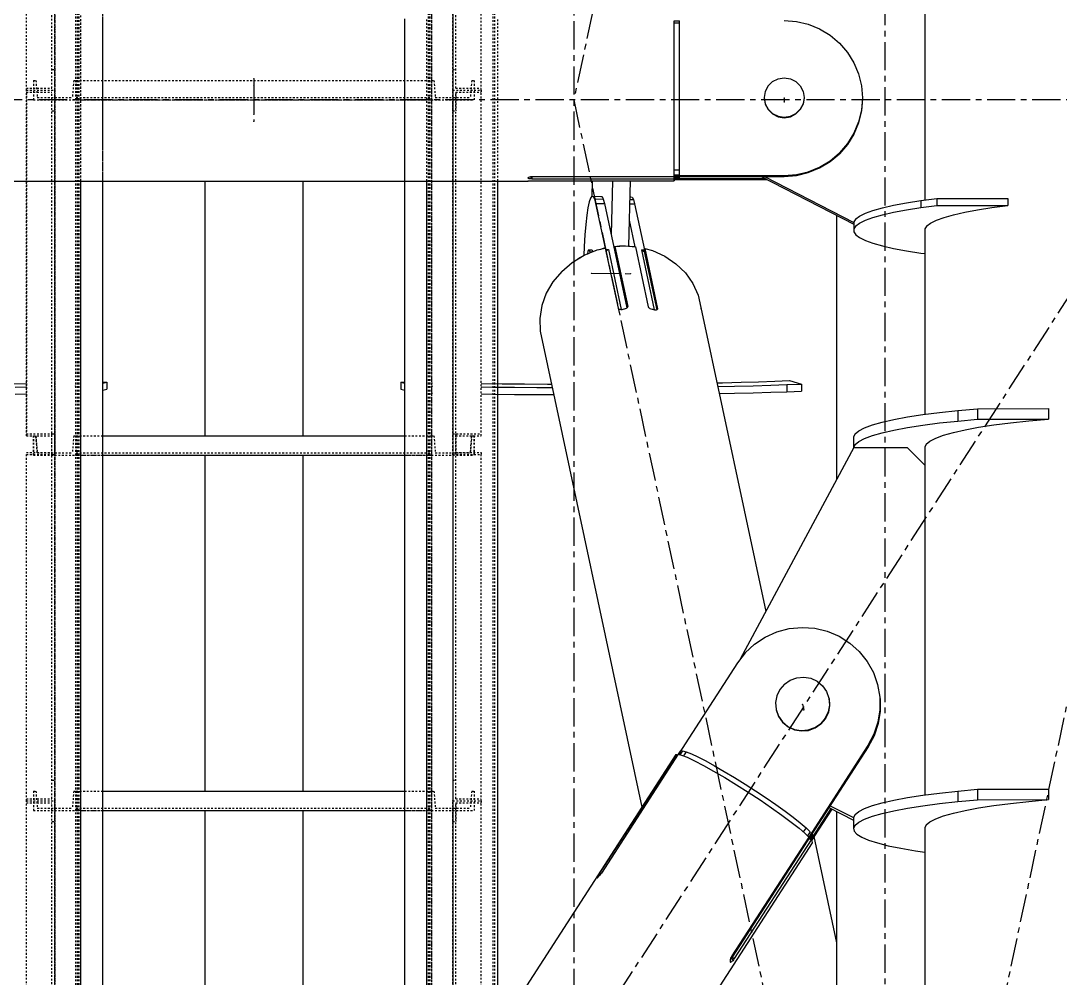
# Model space of a CAD drawing. Header units: millimetres. Extents: x 5143 to 30813, y 232 to 21408.
# Drawn here: x 23099.4 to 23391.9, y 14673.1 to 14942.6 of the extents above; entities that cross this region are included whole.
import ezdxf

# ---------------------------------------------------------------- set-up
doc = ezdxf.new("R2010")
doc.units = ezdxf.units.MM
doc.header["$LTSCALE"] = 0.25
for name, pattern in [('CENTER', [50.8, 31.75, -6.35, 6.35, -6.35]), ('XKITLINE00', [0]), ('XKITLINE02', [4, 2, -2]), ('XKITLINE03', [6, 3, -1, 1, -1])]:
    doc.linetypes.add(name, pattern=pattern)

msp = doc.modelspace()

# ---------------------------------------------------------------- linework, layer by layer
at = {"color": 8, "linetype": 'CENTER'}
for p, q in [((23430, 15740.27), (23255, 14920.27)), ((23342.5, 15330.27), (23342.5, 14510.27)), ((23255, 15209.12), (23255, 13540.01)), ((23165, 14926.25), (23165, 14916.26)), ((23164.99, 14924.29), (23164.99, 14914.3)), ((23430, 14920.27), (22900, 14920.28)), ((23430, 14920.27), (22900, 14100.27)), ((23255, 14920.27), (23430, 14100.27)), ((23314.2, 14920.85), (23314.2, 14919.7)), ((23430, 14920.27), (23342.5, 14510.27)), ((23259.95, 14871.52), (23270.89, 14871.38)), ((23319.39, 14750.22), (23319.7, 14748.56))]:
    msp.add_line(p, q, dxfattribs=at)
at = {"color": 1, "linetype": 'XKITLINE03'}
for p, q in [((23109, 15406.22), (23109, 13721.24)), ((23122.5, 13721.24), (23122.5, 15406.22)), ((23214.98, 15406.22), (23214.98, 13721.24)), ((23220.97, 15406.22), (23220.98, 13721.24)), ((23109, 14923.03), (23109, 15020.47)), ((23220.98, 15020.48), (23220.98, 14923.03)), ((23109, 14826.29), (23109, 14923.03)), ((23220.98, 14923.03), (23220.98, 14826.29)), ((23115, 14920.28), (23214.98, 14920.28)), ((23115, 14920.28), (23115, 14920.28)), ((23214.98, 14920.28), (23214.98, 14920.28)), ((23109, 14723.03), (23109, 14820.47)), ((23115, 14820.28), (23214.98, 14820.28)), ((23115, 14820.28), (23115, 14820.28)), ((23214.98, 14820.28), (23214.98, 14820.28)), ((23220.98, 14820.48), (23220.98, 14723.03)), ((23109, 14626.29), (23109, 14723.03)), ((23220.98, 14723.03), (23220.98, 14626.29)), ((23115, 14720.28), (23214.98, 14720.28)), ((23115, 14720.28), (23115, 14720.28)), ((23214.98, 14720.28), (23214.98, 14720.28))]:
    msp.add_line(p, q, dxfattribs=at)
at = {"color": 3, "linetype": 'XKITLINE02'}
for p, q in [((23114.92, 13721.24), (23114.92, 15406.22)), ((23115, 13721.24), (23115, 15406.22)), ((23115.45, 13721.24), (23115.45, 15406.22)), ((23115.85, 13721.24), (23115.85, 15406.22)), ((23116.3, 13723.56), (23116.3, 15406.22)), ((23122.5, 14302.1), (23122.5, 15406.22)), ((23214.13, 13721.24), (23214.13, 15406.22)), ((23214.53, 13721.24), (23214.52, 15406.22)), ((23214.98, 13721.24), (23214.98, 15406.22)), ((23215.06, 13721.24), (23215.06, 15406.22)), ((23232.3, 13721.24), (23232.29, 15406.22)), ((23232.83, 13721.24), (23232.82, 15406.22)), ((23108.2, 14923.61), (23108.2, 15026.28)), ((23109, 14923.03), (23109, 15026.28)), ((23220.98, 15026.28), (23220.98, 14928.83)), ((23221.78, 14923.61), (23221.78, 15026.28)), ((23101, 14923.03), (23101, 15021.06)), ((23220.98, 14923.03), (23220.98, 15020.48)), ((23228.98, 14923.03), (23228.98, 15021.06)), ((23116.3, 14897.45), (23116.3, 14943.1)), ((23122.5, 13721.24), (23122.5, 14943.1)), ((23207.48, 14533.91), (23207.48, 14943.1)), ((23207.48, 14897.45), (23207.48, 14943.1)), ((23213.68, 14897.45), (23213.68, 14943.1)), ((23233.68, 14897.45), (23233.68, 14943.1)), ((23108.2, 14928.83), (23109, 14928.83)), ((23220.98, 14928.83), (23220.98, 14923.03)), ((23220.98, 14928.83), (23221.78, 14928.83)), ((23103, 14925.78), (23103.68, 14925.78)), ((23103, 14925.78), (23103, 14920.28)), ((23103, 14925.78), (23103, 14920.28)), ((23103.68, 14925.78), (23104.06, 14920.98)), ((23103.68, 14925.78), (23104.06, 14920.98)), ((23114.32, 14925.78), (23113.94, 14920.98)), ((23114.32, 14925.78), (23113.94, 14920.98)), ((23114.32, 14925.78), (23115, 14925.78)), ((23115, 14920.28), (23115, 14925.78)), ((23115, 14925.78), (23214.98, 14925.78)), ((23115, 14925.78), (23115, 14920.28)), ((23115, 14925.78), (23115, 14920.28)), ((23214.98, 14920.28), (23214.98, 14925.78)), ((23214.98, 14925.78), (23214.98, 14920.28)), ((23214.98, 14925.78), (23215.66, 14925.78)), ((23214.98, 14925.78), (23214.98, 14920.28)), ((23215.66, 14925.78), (23216.04, 14920.98)), ((23215.66, 14925.78), (23216.04, 14920.98)), ((23226.3, 14925.78), (23225.92, 14920.98)), ((23226.3, 14925.78), (23225.92, 14920.98)), ((23226.3, 14925.78), (23226.98, 14925.78)), ((23226.98, 14925.78), (23226.98, 14920.28)), ((23226.98, 14925.78), (23226.98, 14920.28)), ((23101, 14923.61), (23108.2, 14923.61)), ((23101, 14923.03), (23109, 14923.03)), ((23101, 14825.71), (23101, 14923.03)), ((23101, 14923.03), (23109, 14923.03)), ((23109, 14820.46), (23109, 14923.03)), ((23220.98, 14923.03), (23228.98, 14923.03)), ((23220.98, 14917.2), (23220.98, 14923.03)), ((23220.98, 14923.03), (23228.98, 14923.03)), ((23221.78, 14923.61), (23228.98, 14923.61)), ((23228.98, 14923.03), (23228.98, 14922.44)), ((23228.98, 14825.71), (23228.98, 14923.03)), ((23101, 14922.44), (23101, 14825.71)), ((23101, 14922.44), (23108.2, 14922.44)), ((23103, 14920.28), (23115, 14920.28)), ((23104.06, 14920.98), (23113.94, 14920.98)), ((23108.2, 14820.46), (23108.2, 14922.44)), ((23115, 14920.98), (23214.98, 14920.98)), ((23115, 14920.28), (23214.98, 14920.28)), ((23214.98, 14920.28), (23226.98, 14920.28)), ((23216.04, 14920.98), (23225.92, 14920.98)), ((23220.98, 14820.46), (23220.98, 14920.28)), ((23221.78, 14922.44), (23221.78, 14917.2)), ((23221.78, 14922.44), (23228.98, 14922.44)), ((23221.78, 14820.46), (23221.78, 14922.44)), ((23108.2, 14917.2), (23109, 14917.2)), ((23220.98, 14917.2), (23221.78, 14917.2)), ((23101, 14826.29), (23109, 14826.29)), ((23108.2, 14723.61), (23108.2, 14826.28)), ((23108.2, 14826.28), (23109, 14826.28)), ((23109, 14826.29), (23109, 14820.46)), ((23109, 14723.03), (23109, 14826.28)), ((23220.98, 14826.29), (23228.98, 14826.29)), ((23220.98, 14826.28), (23220.98, 14820.48)), ((23220.98, 14826.28), (23221.78, 14826.28)), ((23220.98, 14826.28), (23220.98, 14728.83)), ((23221.78, 14826.28), (23221.78, 14821.06)), ((23221.78, 14723.61), (23221.78, 14826.28)), ((23101, 14825.71), (23108.2, 14825.71)), ((23103, 14825.78), (23103.68, 14825.78)), ((23103, 14825.78), (23103, 14820.28)), ((23103, 14820.28), (23103, 14825.78)), ((23103.68, 14825.78), (23104.06, 14820.98)), ((23104.06, 14820.98), (23103.68, 14825.78)), ((23114.32, 14825.78), (23113.94, 14820.98)), ((23114.32, 14825.78), (23113.94, 14820.98)), ((23114.32, 14825.78), (23115, 14825.78)), ((23115, 14820.28), (23115, 14825.78)), ((23115, 14825.78), (23122.5, 14825.78)), ((23115, 14825.78), (23115, 14820.28)), ((23115, 14825.78), (23115, 14820.28)), ((23207.48, 14825.78), (23214.98, 14825.78)), ((23214.98, 14820.28), (23214.98, 14825.78)), ((23214.98, 14825.78), (23214.98, 14820.28)), ((23214.98, 14825.78), (23215.66, 14825.78)), ((23214.98, 14825.78), (23214.98, 14820.28)), ((23215.66, 14825.78), (23216.04, 14820.98)), ((23215.66, 14825.78), (23216.04, 14820.98)), ((23221.78, 14825.71), (23228.98, 14825.71)), ((23225.92, 14820.98), (23226.3, 14825.78)), ((23226.3, 14825.78), (23225.92, 14820.98)), ((23226.3, 14825.78), (23226.98, 14825.78)), ((23226.98, 14820.28), (23226.98, 14825.78)), ((23226.98, 14825.78), (23226.98, 14820.28)), ((23101, 14723.03), (23101, 14821.06)), ((23101, 14821.06), (23108.2, 14821.06)), ((23101, 14820.47), (23109, 14820.47)), ((23103, 14820.28), (23115, 14820.28)), ((23104.06, 14820.98), (23113.94, 14820.98)), ((23108.2, 14820.46), (23109, 14820.46)), ((23115, 14820.98), (23214.98, 14820.98)), ((23115, 14820.28), (23122.5, 14820.28)), ((23207.48, 14820.28), (23214.98, 14820.28)), ((23214.98, 14820.28), (23226.98, 14820.28)), ((23216.04, 14820.98), (23225.92, 14820.98)), ((23220.98, 14820.48), (23228.98, 14820.48)), ((23220.98, 14820.48), (23220.98, 14723.03)), ((23220.98, 14820.46), (23221.78, 14820.46)), ((23221.78, 14821.06), (23228.98, 14821.06)), ((23228.98, 14821.06), (23228.98, 14820.48)), ((23228.98, 14723.03), (23228.98, 14821.06)), ((23108.2, 14728.83), (23109, 14728.83)), ((23220.98, 14728.83), (23220.98, 14723.03)), ((23220.98, 14728.83), (23221.78, 14728.83)), ((23103, 14725.78), (23103.68, 14725.78)), ((23103, 14725.78), (23103, 14720.28)), ((23103, 14725.78), (23103, 14720.28)), ((23103.68, 14725.78), (23104.06, 14720.98)), ((23103.68, 14725.78), (23104.06, 14720.98)), ((23114.32, 14725.78), (23113.94, 14720.98)), ((23114.32, 14725.78), (23113.94, 14720.98)), ((23114.32, 14725.78), (23115, 14725.78)), ((23115, 14720.28), (23115, 14725.78)), ((23115, 14725.78), (23122.5, 14725.78)), ((23115, 14725.78), (23115, 14720.28)), ((23115, 14725.78), (23115, 14720.28)), ((23207.48, 14725.78), (23214.98, 14725.78)), ((23214.98, 14720.28), (23214.98, 14725.78)), ((23214.98, 14725.78), (23214.98, 14720.28)), ((23214.98, 14725.78), (23215.66, 14725.78)), ((23214.98, 14725.78), (23214.98, 14720.28)), ((23215.66, 14725.78), (23216.04, 14720.98)), ((23215.66, 14725.78), (23216.04, 14720.98)), ((23226.3, 14725.78), (23225.92, 14720.98)), ((23226.3, 14725.78), (23225.92, 14720.98)), ((23226.3, 14725.78), (23226.98, 14725.78)), ((23226.98, 14725.78), (23226.98, 14720.28)), ((23226.98, 14725.78), (23226.98, 14720.28)), ((23101, 14723.61), (23108.2, 14723.61)), ((23101, 14625.71), (23101, 14723.03)), ((23101, 14723.03), (23109, 14723.03)), ((23101, 14723.03), (23109, 14723.03)), ((23101, 14722.44), (23108.2, 14722.44)), ((23104.06, 14720.98), (23113.94, 14720.98)), ((23108.2, 14620.46), (23108.2, 14722.44)), ((23109, 14620.46), (23109, 14723.03)), ((23115, 14720.98), (23214.98, 14720.98)), ((23216.04, 14720.98), (23225.92, 14720.98)), ((23220.98, 14717.2), (23220.98, 14723.03)), ((23220.98, 14723.03), (23228.98, 14723.03)), ((23220.98, 14723.03), (23228.98, 14723.03)), ((23220.98, 14620.46), (23220.98, 14720.98)), ((23221.78, 14723.61), (23228.98, 14723.61)), ((23221.78, 14722.44), (23221.78, 14717.2)), ((23221.78, 14722.44), (23228.98, 14722.44)), ((23221.78, 14620.46), (23221.78, 14722.44)), ((23228.98, 14723.03), (23228.98, 14722.44)), ((23228.98, 14625.71), (23228.98, 14723.03)), ((23103, 14720.28), (23115, 14720.28)), ((23115, 14720.28), (23122.5, 14720.28)), ((23207.48, 14720.28), (23214.98, 14720.28)), ((23214.98, 14720.28), (23226.98, 14720.28)), ((23108.2, 14717.2), (23109, 14717.2)), ((23220.98, 14717.2), (23221.78, 14717.2))]:
    msp.add_line(p, q, dxfattribs=at)
at = {"color": 8, "linetype": 'XKITLINE00'}
for p, q in [((23353.8, 14950.29), (23353.8, 14892.12)), ((23283.2, 14937.07), (23283.2, 14942.57)), ((23283.2, 14942.55), (23284.7, 14942.55)), ((23283.2, 14941.98), (23284.7, 14941.98)), ((23284.7, 14902.56), (23284.7, 14942.55)), ((23314.2, 14942.67), (23317.64, 14942.4)), ((23317.64, 14942.4), (23320.99, 14941.6)), ((23320.99, 14941.6), (23324.18, 14940.29)), ((23324.18, 14940.29), (23327.13, 14938.5)), ((23327.13, 14938.5), (23329.75, 14936.28)), ((23283.2, 14898.71), (23283.2, 14937.07)), ((23329.75, 14936.28), (23331.99, 14933.67)), ((23331.99, 14933.67), (23333.8, 14930.75)), ((23333.8, 14930.75), (23335.12, 14927.59)), ((23309.66, 14924.21), (23310.9, 14925.44)), ((23310.9, 14925.44), (23312.46, 14926.23)), ((23312.46, 14926.23), (23314.2, 14926.5)), ((23314.2, 14926.5), (23315.93, 14926.23)), ((23315.93, 14926.23), (23317.49, 14925.44)), ((23317.49, 14925.44), (23318.73, 14924.21)), ((23335.12, 14927.59), (23335.92, 14924.26)), ((23308.87, 14922.67), (23308.6, 14920.95)), ((23309.66, 14924.21), (23308.87, 14922.67)), ((23318.73, 14924.21), (23319.52, 14922.67)), ((23319.52, 14922.67), (23319.8, 14920.95)), ((23335.92, 14924.26), (23336.2, 14920.85)), ((23308.6, 14920.95), (23308.87, 14919.23)), ((23308.6, 14920.85), (23308.87, 14919.13)), ((23319.8, 14920.95), (23319.52, 14919.23)), ((23319.8, 14920.85), (23319.52, 14919.13)), ((23336.2, 14920.85), (23335.92, 14917.43)), ((23336.2, 14920.59), (23335.92, 14917.18)), ((23336.19, 14920.72), (23336.2, 14920.59)), ((23336.2, 14920.85), (23336.2, 14920.59)), ((23308.87, 14919.23), (23309.66, 14917.68)), ((23308.87, 14919.13), (23309.66, 14917.58)), ((23309.66, 14917.68), (23310.9, 14916.46)), ((23309.66, 14917.58), (23310.9, 14916.35)), ((23317.49, 14916.46), (23318.73, 14917.68)), ((23317.49, 14916.35), (23318.73, 14917.58)), ((23319.52, 14919.23), (23318.73, 14917.68)), ((23319.52, 14919.13), (23318.73, 14917.58)), ((23335.92, 14917.43), (23335.12, 14914.1)), ((23335.92, 14917.18), (23335.12, 14913.85)), ((23310.9, 14916.46), (23312.46, 14915.67)), ((23310.9, 14916.35), (23312.46, 14915.56)), ((23312.46, 14915.67), (23314.2, 14915.39)), ((23312.46, 14915.56), (23314.2, 14915.29)), ((23314.2, 14915.39), (23315.93, 14915.67)), ((23314.2, 14915.29), (23315.93, 14915.56)), ((23314.2, 14915.39), (23314.2, 14915.29)), ((23315.93, 14915.67), (23317.49, 14916.46)), ((23315.93, 14915.56), (23317.49, 14916.35)), ((23335.12, 14914.1), (23333.8, 14910.94)), ((23335.12, 14913.85), (23333.8, 14910.69)), ((23333.8, 14910.94), (23331.99, 14908.02)), ((23331.99, 14908.02), (23329.75, 14905.42)), ((23333.8, 14910.69), (23331.99, 14907.77)), ((23327.13, 14903.19), (23329.75, 14905.42)), ((23327.13, 14902.94), (23329.75, 14905.16)), ((23331.99, 14907.77), (23329.75, 14905.16)), ((23284.7, 14899.17), (23284.7, 14902.56)), ((23324.18, 14901.4), (23327.13, 14903.19)), ((23324.18, 14901.15), (23327.13, 14902.94)), ((23283.2, 14900.61), (23284.7, 14900.61)), ((23283.2, 14899.17), (23284.7, 14899.17)), ((23314.2, 14899.03), (23317.64, 14899.3)), ((23317.64, 14899.3), (23320.99, 14900.09)), ((23317.64, 14899.04), (23320.99, 14899.84)), ((23317.64, 14899.3), (23317.64, 14899.04)), ((23320.99, 14900.09), (23324.18, 14901.4)), ((23320.99, 14899.84), (23324.18, 14901.15)), ((23087.8, 14897.45), (23242.19, 14897.45)), ((23151.2, 14897.45), (23151.2, 14825.78)), ((23178.8, 14897.45), (23178.8, 14825.78)), ((23242.11, 14898.39), (23242.19, 14898.46)), ((23242.11, 14898.39), (23242.11, 14898.33)), ((23242.11, 14898.33), (23242.19, 14898.26)), ((23242.11, 14897.48), (23242.19, 14897.49)), ((23242.11, 14897.48), (23242.11, 14897.46)), ((23242.11, 14897.46), (23242.19, 14897.45)), ((23242.19, 14898.46), (23242.36, 14898.56)), ((23242.19, 14898.26), (23242.36, 14898.21)), ((23242.19, 14897.49), (23242.36, 14897.5)), ((23242.19, 14897.45), (23242.36, 14897.49)), ((23242.36, 14898.56), (23242.6, 14898.64)), ((23242.36, 14898.21), (23242.6, 14898.16)), ((23242.36, 14897.5), (23242.6, 14897.51)), ((23242.36, 14897.49), (23242.52, 14897.5)), ((23242.6, 14898.64), (23242.89, 14898.69)), ((23242.6, 14898.16), (23242.89, 14898.13)), ((23242.6, 14897.51), (23242.89, 14897.51)), ((23242.89, 14898.69), (23243.2, 14898.71)), ((23242.89, 14898.69), (23242.89, 14898.13)), ((23242.89, 14898.13), (23243.2, 14898.12)), ((23242.89, 14897.51), (23243.2, 14897.51)), ((23243.2, 14898.71), (23243.2, 14898.12)), ((23243.2, 14898.71), (23283.2, 14898.71)), ((23243.2, 14898.12), (23283.2, 14898.12)), ((23243.2, 14897.51), (23283.2, 14897.51)), ((23260.18, 14897.51), (23260.11, 14893.17)), ((23265.91, 14897.51), (23265.52, 14882.4)), ((23270.88, 14897.51), (23270.41, 14879.17)), ((23283.2, 14899.03), (23314.2, 14899.03)), ((23283.2, 14898.77), (23314.2, 14898.77)), ((23283.2, 14897.61), (23283.2, 14898.71)), ((23283.2, 14898.71), (23283.2, 14898.54)), ((23283.2, 14898.54), (23284.7, 14898.54)), ((23283.2, 14898.29), (23284.7, 14898.29)), ((23283.2, 14897.99), (23284.7, 14897.99)), ((23283.2, 14897.93), (23284.7, 14897.93)), ((23283.2, 14897.88), (23309.43, 14897.88)), ((23283.2, 14897.61), (23283.2, 14897.51)), ((23284.7, 14898.11), (23284.7, 14898.76)), ((23284.7, 14898.14), (23308.94, 14898.14)), ((23284.7, 14898.11), (23284.7, 14897.99)), ((23284.7, 14897.99), (23284.7, 14897.93)), ((23307.7, 14898.77), (23333.76, 14885.32)), ((23308.69, 14898.77), (23333.76, 14885.83)), ((23314.2, 14898.77), (23317.64, 14899.04)), ((23314.2, 14899.03), (23314.2, 14898.77)), ((23259.33, 14891.58), (23258.97, 14889.95)), ((23259.7, 14892.67), (23259.33, 14891.58)), ((23260.09, 14893.18), (23259.7, 14892.67)), ((23260.09, 14893.18), (23262.57, 14893.14)), ((23260.09, 14893.18), (23260.46, 14893.09)), ((23260.46, 14893.09), (23260.83, 14892.42)), ((23260.83, 14892.42), (23263.31, 14892.39)), ((23260.83, 14892.42), (23261.16, 14891.18)), ((23261.16, 14891.18), (23263.65, 14891.15)), ((23261.16, 14891.18), (23263.85, 14878.58)), ((23262.57, 14893.14), (23262.95, 14893.06)), ((23262.95, 14893.06), (23263.31, 14892.39)), ((23263.31, 14892.39), (23263.65, 14891.15)), ((23263.65, 14891.15), (23269.93, 14861.73)), ((23270.71, 14891.06), (23272.1, 14891.04)), ((23270.75, 14892.29), (23271.76, 14892.28)), ((23270.77, 14893.04), (23271.02, 14893.04)), ((23271.02, 14893.04), (23271.4, 14892.95)), ((23271.4, 14892.95), (23271.76, 14892.28)), ((23271.76, 14892.28), (23272.1, 14891.04)), ((23272.1, 14891.04), (23274.86, 14878.1)), ((23341.83, 14889.92), (23344.98, 14890.64)), ((23344.98, 14890.64), (23348.59, 14891.32)), ((23348.59, 14891.32), (23352.65, 14891.96)), ((23352.65, 14891.96), (23357.11, 14892.56)), ((23352.65, 14891.96), (23352.65, 14889.98)), ((23352.65, 14889.98), (23357.11, 14890.57)), ((23357.11, 14892.56), (23377.11, 14892.56)), ((23357.11, 14892.56), (23357.11, 14890.57)), ((23357.11, 14890.57), (23377.11, 14890.57)), ((23372.65, 14889.98), (23377.11, 14890.57)), ((23377.11, 14892.56), (23377.11, 14890.57)), ((23258.64, 14887.82), (23258.35, 14885.24)), ((23258.97, 14889.95), (23258.64, 14887.82)), ((23328.92, 14887.82), (23328.92, 14813.37)), ((23334.31, 14886.79), (23335.4, 14887.6)), ((23335.4, 14887.6), (23337.03, 14888.4)), ((23337.03, 14888.4), (23339.18, 14889.17)), ((23339.18, 14889.17), (23341.83, 14889.92)), ((23339.18, 14887.19), (23341.83, 14887.94)), ((23341.83, 14887.94), (23344.98, 14888.66)), ((23344.98, 14888.66), (23348.59, 14889.34)), ((23348.59, 14889.34), (23352.65, 14889.98)), ((23359.18, 14887.19), (23361.83, 14887.94)), ((23361.83, 14887.94), (23364.98, 14888.66)), ((23364.98, 14888.66), (23368.59, 14889.34)), ((23368.59, 14889.34), (23372.65, 14889.98)), ((23258.35, 14885.24), (23258.1, 14882.28)), ((23270.6, 14886.48), (23272.2, 14878.96)), ((23334.31, 14886.79), (23333.76, 14885.97)), ((23333.76, 14885.97), (23333.76, 14883.99)), ((23334.31, 14884.81), (23333.76, 14883.99)), ((23334.31, 14884.81), (23335.4, 14885.62)), ((23335.4, 14885.62), (23337.03, 14886.41)), ((23337.03, 14886.41), (23339.18, 14887.19)), ((23354.31, 14884.81), (23353.76, 14883.99)), ((23354.31, 14884.81), (23355.4, 14885.62)), ((23355.4, 14885.62), (23357.03, 14886.41)), ((23357.03, 14886.41), (23359.18, 14887.19)), ((23258.1, 14882.28), (23257.9, 14879.03)), ((23333.76, 14883.99), (23333.76, 14883.16)), ((23333.76, 14883.16), (23334.31, 14882.34)), ((23334.31, 14882.34), (23335.4, 14881.53)), ((23335.4, 14881.53), (23337.03, 14880.74)), ((23353.76, 14883.99), (23353.76, 14883.16)), ((23353.76, 14883.16), (23353.8, 14883.12)), ((23353.8, 14884.03), (23353.8, 14831.8)), ((23257.9, 14879.03), (23257.79, 14876.5)), ((23262.36, 14878.23), (23263.67, 14878.63)), ((23263.67, 14878.63), (23263.69, 14878.54)), ((23266.39, 14879.08), (23266.35, 14878.48)), ((23266.39, 14879.08), (23267.84, 14879.19)), ((23266.39, 14879.08), (23266.52, 14878.44)), ((23266.56, 14879.02), (23266.5, 14878.02)), ((23266.56, 14879.02), (23269.46, 14879.21)), ((23266.56, 14879.02), (23270.17, 14862.11)), ((23267.84, 14879.19), (23269.28, 14879.21)), ((23267.84, 14879.19), (23267.85, 14879.11)), ((23269.28, 14879.21), (23269.46, 14879.21)), ((23269.46, 14879.21), (23272.33, 14878.95)), ((23269.61, 14879.2), (23270.73, 14879.15)), ((23270.73, 14879.15), (23270.74, 14879.09)), ((23270.73, 14879.15), (23272.16, 14879)), ((23272.16, 14879), (23272.17, 14878.96)), ((23272.33, 14878.95), (23275.94, 14862.04)), ((23337.03, 14880.74), (23339.18, 14879.96)), ((23339.18, 14879.96), (23341.83, 14879.21)), ((23341.83, 14879.21), (23344.98, 14878.49)), ((23254.55, 14874.56), (23257.93, 14876.59)), ((23256.19, 14875.54), (23256.93, 14876.04)), ((23256.93, 14876.04), (23257.34, 14876.24)), ((23257.93, 14876.59), (23261.61, 14878.06)), ((23258.99, 14877.73), (23258.82, 14876.95)), ((23258.97, 14877.01), (23260.19, 14877.58)), ((23259.17, 14878.1), (23258.99, 14877.73)), ((23259.17, 14878.1), (23259.36, 14878.02)), ((23259.17, 14878.1), (23259.97, 14878.09)), ((23259.36, 14878.02), (23259.52, 14877.51)), ((23259.52, 14877.51), (23259.56, 14877.28)), ((23259.52, 14877.51), (23260.02, 14877.5)), ((23259.97, 14878.09), (23260.15, 14878.01)), ((23260.15, 14878.01), (23260.28, 14877.61)), ((23260.19, 14877.58), (23261.06, 14877.85)), ((23260.19, 14877.58), (23260.21, 14877.5)), ((23261.61, 14878.06), (23263.85, 14878.57)), ((23263.85, 14878.57), (23267.45, 14861.66)), ((23263.92, 14878.24), (23264.78, 14878.23)), ((23264, 14877.85), (23264.78, 14878.23)), ((23264.78, 14878.23), (23268.38, 14861.33)), ((23266.52, 14878.44), (23266.49, 14877.85)), ((23266.5, 14878.02), (23269.97, 14861.76)), ((23274.01, 14878.11), (23277.61, 14861.25)), ((23274.01, 14878.11), (23274.86, 14878.1)), ((23274.01, 14878.11), (23274.83, 14877.65)), ((23274.81, 14878.49), (23274.8, 14878.37)), ((23274.81, 14878.49), (23274.95, 14877.86)), ((23274.81, 14878.49), (23274.98, 14878.43)), ((23274.86, 14878.1), (23274.83, 14877.65)), ((23274.83, 14877.65), (23278.34, 14861.24)), ((23274.95, 14877.86), (23274.91, 14877.29)), ((23274.98, 14878.43), (23274.92, 14877.4)), ((23274.92, 14877.4), (23278.37, 14861.24)), ((23274.98, 14878.43), (23278.59, 14861.52)), ((23274.98, 14878.43), (23277.15, 14877.87)), ((23277.15, 14877.87), (23280.65, 14876.29)), ((23280.65, 14876.29), (23283.76, 14874.18)), ((23344.98, 14878.49), (23348.59, 14877.81)), ((23348.59, 14877.81), (23352.65, 14877.17)), ((23352.65, 14877.17), (23353.8, 14877.02)), ((23251.6, 14872.04), (23254.55, 14874.56)), ((23283.76, 14874.18), (23286.41, 14871.59)), ((23251.6, 14872.04), (23249.14, 14869.11)), ((23286.41, 14871.59), (23288.49, 14868.61)), ((23249.14, 14869.11), (23247.26, 14865.86)), ((23288.49, 14868.61), (23289.97, 14865.32)), ((23247.26, 14865.86), (23246.02, 14862.39)), ((23289.97, 14865.32), (23290.78, 14861.82)), ((23246.02, 14862.39), (23245.46, 14858.8)), ((23267.45, 14861.66), (23267.53, 14861.53)), ((23267.53, 14861.53), (23267.7, 14861.42)), ((23267.7, 14861.42), (23267.94, 14861.35)), ((23267.94, 14861.35), (23268.24, 14861.32)), ((23268.24, 14861.32), (23268.58, 14861.34)), ((23268.58, 14861.34), (23268.94, 14861.4)), ((23268.94, 14861.4), (23269.22, 14861.48)), ((23269.22, 14861.48), (23269.29, 14861.49)), ((23269.29, 14861.49), (23269.6, 14861.57)), ((23269.6, 14861.57), (23269.86, 14861.68)), ((23269.86, 14861.68), (23270.05, 14861.81)), ((23270.15, 14861.96), (23270.05, 14861.81)), ((23270.17, 14862.11), (23270.15, 14861.96)), ((23275.94, 14862.04), (23276.01, 14861.88)), ((23276.01, 14861.88), (23276.18, 14861.73)), ((23276.18, 14861.73), (23276.41, 14861.6)), ((23276.41, 14861.6), (23276.71, 14861.48)), ((23276.71, 14861.48), (23277.04, 14861.39)), ((23277.04, 14861.39), (23277.11, 14861.38)), ((23277.11, 14861.38), (23277.39, 14861.3)), ((23277.39, 14861.3), (23277.73, 14861.23)), ((23277.73, 14861.23), (23278.04, 14861.2)), ((23278.04, 14861.2), (23278.29, 14861.22)), ((23278.29, 14861.22), (23278.48, 14861.28)), ((23278.58, 14861.38), (23278.48, 14861.28)), ((23278.59, 14861.52), (23278.58, 14861.38)), ((23290.78, 14861.82), (23290.79, 14861.47)), ((23290.78, 14861.82), (23309.03, 14776.28)), ((23245.46, 14858.8), (23245.58, 14855.2)), ((23245.58, 14855.2), (23274.16, 14721.27)), ((23114.72, 14840.67), (23115, 14840.68)), ((23122.5, 14840.85), (23123.6, 14840.88)), ((23122.5, 14840.56), (23123.6, 14840.88)), ((23123.6, 14840.88), (23123.6, 14838.88)), ((23206.39, 14840.88), (23206.39, 14838.88)), ((23206.39, 14840.88), (23207.48, 14840.85)), ((23206.39, 14840.88), (23207.48, 14840.57)), ((23214.98, 14840.68), (23215.26, 14840.67)), ((23295.22, 14840.68), (23296.84, 14840.71)), ((23296.84, 14840.71), (23302.09, 14840.84)), ((23302.09, 14840.84), (23307, 14840.97)), ((23307, 14840.97), (23311.54, 14841.12)), ((23311.54, 14841.12), (23315.67, 14841.29)), ((23315.67, 14841.29), (23319.09, 14840.31)), ((23095.12, 14840.39), (23101, 14840.46)), ((23097.86, 14839.48), (23101, 14839.53)), ((23114.72, 14839.77), (23115, 14839.78)), ((23114.72, 14837.77), (23115, 14837.78)), ((23122.5, 14838.57), (23123.6, 14838.88)), ((23206.39, 14838.88), (23207.48, 14838.57)), ((23214.98, 14839.78), (23215.26, 14839.77)), ((23214.98, 14837.78), (23215.26, 14837.77)), ((23228.98, 14840.46), (23234.87, 14840.39)), ((23228.98, 14839.53), (23232.13, 14839.48)), ((23232.13, 14839.48), (23238.29, 14839.42)), ((23234.87, 14840.39), (23241.17, 14840.35)), ((23238.29, 14839.42), (23244.59, 14839.37)), ((23241.17, 14840.35), (23247.57, 14840.32)), ((23244.59, 14839.37), (23248.96, 14839.35)), ((23247.57, 14840.32), (23248.76, 14840.32)), ((23295.44, 14839.65), (23300.26, 14839.74)), ((23295.87, 14837.66), (23300.26, 14837.74)), ((23300.26, 14839.74), (23305.51, 14839.86)), ((23300.26, 14837.74), (23305.51, 14837.86)), ((23305.51, 14839.86), (23310.42, 14840)), ((23305.51, 14837.86), (23310.42, 14838)), ((23310.42, 14840), (23314.96, 14840.15)), ((23310.42, 14838), (23314.96, 14838.15)), ((23314.96, 14840.15), (23319.09, 14840.31)), ((23314.96, 14840.15), (23314.96, 14838.15)), ((23314.96, 14838.15), (23319.09, 14838.31)), ((23319.09, 14840.31), (23319.09, 14838.31)), ((23097.86, 14837.49), (23101, 14837.53)), ((23228.98, 14837.53), (23232.13, 14837.49)), ((23232.13, 14837.49), (23238.29, 14837.42)), ((23238.29, 14837.42), (23244.59, 14837.37)), ((23244.59, 14837.37), (23249.39, 14837.35)), ((23353.18, 14831.72), (23357.91, 14832.33)), ((23357.91, 14832.33), (23363.05, 14832.89)), ((23363.05, 14832.89), (23368.56, 14833.39)), ((23363.05, 14832.89), (23363.05, 14829.92)), ((23368.56, 14833.39), (23388.55, 14833.45)), ((23368.56, 14833.39), (23368.56, 14830.42)), ((23388.55, 14833.45), (23388.55, 14830.48)), ((23339.04, 14828.8), (23341.8, 14829.59)), ((23341.8, 14829.59), (23345.09, 14830.34)), ((23345.09, 14830.34), (23348.89, 14831.05)), ((23348.89, 14831.05), (23353.18, 14831.72)), ((23353.18, 14828.74), (23357.91, 14829.36)), ((23357.91, 14829.36), (23363.05, 14829.92)), ((23363.05, 14829.92), (23368.56, 14830.42)), ((23368.56, 14830.42), (23388.55, 14830.48)), ((23373.17, 14828.8), (23377.9, 14829.42)), ((23377.9, 14829.42), (23383.04, 14829.98)), ((23383.04, 14829.98), (23388.55, 14830.48)), ((23334.18, 14826.3), (23333.74, 14825.45)), ((23334.18, 14826.3), (23335.22, 14827.15)), ((23335.22, 14827.15), (23336.84, 14827.99)), ((23336.84, 14827.99), (23339.04, 14828.8)), ((23339.04, 14825.83), (23341.8, 14826.61)), ((23341.8, 14826.61), (23345.09, 14827.36)), ((23345.09, 14827.36), (23348.89, 14828.08)), ((23348.89, 14828.08), (23353.18, 14828.74)), ((23359.04, 14825.89), (23361.79, 14826.67)), ((23361.79, 14826.67), (23365.09, 14827.42)), ((23365.09, 14827.42), (23368.89, 14828.14)), ((23368.89, 14828.14), (23373.17, 14828.8)), ((23333.74, 14825.45), (23333.74, 14822.47)), ((23334.18, 14823.33), (23333.74, 14822.47)), ((23334.18, 14823.33), (23335.22, 14824.18)), ((23335.22, 14824.18), (23336.84, 14825.01)), ((23336.84, 14825.01), (23339.04, 14825.83)), ((23354.17, 14823.39), (23353.73, 14822.53)), ((23354.17, 14823.39), (23355.21, 14824.24)), ((23355.21, 14824.24), (23356.84, 14825.07)), ((23356.84, 14825.07), (23359.04, 14825.89)), ((23151.2, 14820.28), (23151.2, 14725.78)), ((23178.8, 14820.28), (23178.8, 14725.78)), ((23333.77, 14822.42), (23301.84, 14762.87)), ((23333.74, 14822.47), (23333.75, 14822.39)), ((23333.77, 14822.42), (23348.77, 14822.47)), ((23348.77, 14822.47), (23353.77, 14817.52)), ((23353.73, 14822.53), (23353.78, 14822.28)), ((23353.8, 14822.65), (23353.8, 14724.68)), ((23353.77, 14817.52), (23353.8, 14817.37)), ((23353.77, 14817.52), (23353.77, 14724.67)), ((23308.88, 14769.12), (23312.16, 14770.59)), ((23312.16, 14770.59), (23315.64, 14771.51)), ((23315.64, 14771.51), (23319.23, 14771.84)), ((23319.23, 14771.84), (23322.82, 14771.58)), ((23322.82, 14771.58), (23326.31, 14770.74)), ((23326.31, 14770.74), (23329.62, 14769.34)), ((23305.88, 14767.14), (23308.88, 14769.12)), ((23329.62, 14769.34), (23332.65, 14767.42)), ((23303.25, 14764.69), (23301.06, 14761.85)), ((23303.25, 14764.69), (23305.88, 14767.14)), ((23332.65, 14767.42), (23335.32, 14765.03)), ((23335.32, 14765.03), (23337.55, 14762.24)), ((23301.06, 14761.85), (23284.43, 14736.12)), ((23337.55, 14762.24), (23339.29, 14759.11)), ((23339.29, 14759.11), (23340.48, 14755.75)), ((23314.26, 14755.88), (23312.98, 14754.38)), ((23314.26, 14755.88), (23315.89, 14757.01)), ((23315.89, 14757.01), (23317.76, 14757.68)), ((23317.76, 14757.68), (23319.74, 14757.85)), ((23319.74, 14757.85), (23321.69, 14757.51)), ((23321.69, 14757.51), (23323.48, 14756.67)), ((23323.48, 14756.67), (23325, 14755.41)), ((23312.98, 14754.38), (23312.14, 14752.59)), ((23325, 14755.41), (23326.13, 14753.8)), ((23326.13, 14753.8), (23326.8, 14751.95)), ((23340.48, 14755.75), (23341.1, 14752.23)), ((23312.14, 14752.59), (23311.79, 14750.66)), ((23311.79, 14750.66), (23311.95, 14748.7)), ((23326.97, 14749.99), (23326.61, 14748.05)), ((23326.8, 14751.95), (23326.97, 14749.99)), ((23326.82, 14751.84), (23326.98, 14749.88)), ((23341.1, 14752.23), (23341.13, 14748.66)), ((23341.17, 14751.85), (23341.2, 14748.28)), ((23311.95, 14748.7), (23312.62, 14746.85)), ((23311.97, 14748.59), (23312.64, 14746.74)), ((23326.61, 14748.05), (23325.77, 14746.26)), ((23326.63, 14747.95), (23325.79, 14746.16)), ((23326.98, 14749.88), (23326.63, 14747.95)), ((23341.13, 14748.66), (23340.56, 14745.13)), ((23341.2, 14748.28), (23340.63, 14744.75)), ((23312.62, 14746.85), (23313.75, 14745.23)), ((23312.64, 14746.74), (23313.77, 14745.13)), ((23313.75, 14745.23), (23315.27, 14743.97)), ((23313.77, 14745.13), (23315.29, 14743.86)), ((23322.86, 14743.63), (23324.49, 14744.76)), ((23322.88, 14743.53), (23324.51, 14744.66)), ((23325.77, 14746.26), (23324.49, 14744.76)), ((23325.79, 14746.16), (23324.51, 14744.66)), ((23325.77, 14746.26), (23325.79, 14746.16)), ((23340.56, 14745.13), (23339.42, 14741.74)), ((23340.63, 14744.75), (23339.49, 14741.36)), ((23315.27, 14743.97), (23315.29, 14743.86)), ((23315.27, 14743.97), (23317.06, 14743.13)), ((23315.29, 14743.86), (23317.08, 14743.03)), ((23317.06, 14743.13), (23319.01, 14742.79)), ((23317.08, 14743.03), (23319.03, 14742.69)), ((23319.01, 14742.79), (23320.99, 14742.96)), ((23319.03, 14742.69), (23321.01, 14742.86)), ((23320.99, 14742.96), (23322.86, 14743.63)), ((23321.01, 14742.86), (23322.88, 14743.53)), ((23339.42, 14741.74), (23337.73, 14738.59)), ((23339.49, 14741.36), (23337.8, 14738.2)), ((23339.42, 14741.74), (23339.49, 14741.36)), ((23337.73, 14738.59), (23321.09, 14712.84)), ((23337.73, 14738.59), (23337.8, 14738.2)), ((23283.71, 14736.05), (23007.69, 14308.99)), ((23283.88, 14736.09), (23262.27, 14702.65)), ((23284.39, 14736.13), (23262.77, 14702.68)), ((23283.71, 14736.05), (23283.88, 14736.09)), ((23283.88, 14736.09), (23284.23, 14735.87)), ((23284.93, 14737), (23284.21, 14735.88)), ((23284.39, 14736.13), (23285.28, 14735.91)), ((23285.05, 14737.11), (23284.41, 14736.12)), ((23285.6, 14737.13), (23284.88, 14736.01)), ((23284.93, 14737), (23285.05, 14737.11)), ((23285.28, 14735.91), (23286.88, 14735.28)), ((23285.6, 14737.13), (23286.63, 14736.85)), ((23286.63, 14736.85), (23285.87, 14735.68)), ((23286.63, 14736.85), (23288.08, 14736.26)), ((23288.08, 14736.26), (23289.94, 14735.4)), ((23289.94, 14735.4), (23292.13, 14734.26)), ((23337.8, 14738.2), (23299.54, 14679.01)), ((23286.88, 14735.28), (23288.97, 14734.3)), ((23288.97, 14734.3), (23291.48, 14732.99)), ((23291.48, 14732.99), (23294.34, 14731.4)), ((23292.13, 14734.26), (23294.62, 14732.89)), ((23294.62, 14732.89), (23297.34, 14731.32)), ((23294.34, 14731.4), (23297.46, 14729.57)), ((23297.34, 14731.32), (23300.22, 14729.59)), ((23297.46, 14729.57), (23300.75, 14727.57)), ((23300.22, 14729.59), (23303.19, 14727.74)), ((23300.75, 14727.57), (23304.1, 14725.44)), ((23303.19, 14727.74), (23306.17, 14725.81)), ((23304.1, 14725.44), (23307.41, 14723.26)), ((23306.17, 14725.81), (23309.09, 14723.87)), ((23309.09, 14723.87), (23311.87, 14721.95)), ((23345.09, 14723.22), (23348.9, 14723.93)), ((23348.9, 14723.93), (23353.18, 14724.6)), ((23353.18, 14724.6), (23357.91, 14725.21)), ((23357.91, 14725.21), (23363.05, 14725.77)), ((23363.05, 14725.77), (23368.56, 14726.27)), ((23363.05, 14725.77), (23363.05, 14722.79)), ((23368.56, 14726.27), (23388.55, 14726.33)), ((23368.56, 14726.27), (23368.56, 14723.29)), ((23388.55, 14726.33), (23388.55, 14723.35)), ((23307.41, 14723.26), (23310.59, 14721.09)), ((23310.59, 14721.09), (23313.53, 14718.99)), ((23311.87, 14721.95), (23314.45, 14720.1)), ((23327.32, 14720.84), (23322.4, 14713.24)), ((23327.56, 14720.72), (23322.51, 14712.91)), ((23326.76, 14721.12), (23333.74, 14717.6)), ((23327.1, 14721.64), (23333.74, 14718.29)), ((23335.22, 14720.03), (23336.84, 14720.87)), ((23336.84, 14720.87), (23339.04, 14721.68)), ((23339.04, 14721.68), (23341.8, 14722.47)), ((23341.8, 14722.47), (23345.09, 14723.22)), ((23345.09, 14720.24), (23348.9, 14720.95)), ((23348.9, 14720.95), (23353.18, 14721.62)), ((23353.18, 14721.62), (23357.91, 14722.24)), ((23357.91, 14722.24), (23363.05, 14722.79)), ((23363.05, 14722.79), (23368.56, 14723.29)), ((23365.09, 14720.3), (23368.89, 14721.01)), ((23368.56, 14723.29), (23388.55, 14723.35)), ((23368.89, 14721.01), (23373.17, 14721.68)), ((23373.17, 14721.68), (23377.9, 14722.29)), ((23377.9, 14722.29), (23383.04, 14722.85)), ((23383.04, 14722.85), (23388.55, 14723.35)), ((23151.2, 14720.28), (23151.2, 14625.78)), ((23178.8, 14720.28), (23178.8, 14625.78)), ((23313.53, 14718.99), (23316.15, 14717.04)), ((23314.45, 14720.1), (23316.76, 14718.38)), ((23316.76, 14718.38), (23318.74, 14716.82)), ((23328.92, 14720.03), (23328.92, 14580.4)), ((23334.18, 14719.18), (23333.74, 14718.32)), ((23333.74, 14718.32), (23333.74, 14715.35)), ((23334.18, 14719.18), (23335.22, 14720.03)), ((23335.22, 14717.06), (23336.84, 14717.89)), ((23336.84, 14717.89), (23339.04, 14718.71)), ((23339.04, 14718.71), (23341.8, 14719.49)), ((23341.8, 14719.49), (23345.09, 14720.24)), ((23355.21, 14717.12), (23356.84, 14717.95)), ((23356.84, 14717.95), (23359.04, 14718.77)), ((23359.04, 14718.77), (23361.79, 14719.55)), ((23361.79, 14719.55), (23365.09, 14720.3)), ((23316.15, 14717.04), (23318.37, 14715.29)), ((23318.37, 14715.29), (23320.12, 14713.8)), ((23318.74, 14716.82), (23320.34, 14715.46)), ((23320.34, 14715.46), (23319.57, 14714.27)), ((23320.34, 14715.46), (23321.52, 14714.34)), ((23334.18, 14716.21), (23333.74, 14715.35)), ((23333.74, 14715.35), (23333.9, 14714.49)), ((23334.18, 14716.21), (23335.22, 14717.06)), ((23354.17, 14716.27), (23353.73, 14715.41)), ((23353.73, 14715.41), (23353.78, 14715.16)), ((23353.8, 14715.53), (23353.8, 14354.32)), ((23354.17, 14716.27), (23355.21, 14717.12)), ((23321.1, 14712.84), (23299.48, 14679.39)), ((23321.11, 14712.68), (23299.5, 14679.24)), ((23321.76, 14712.06), (23300.14, 14678.62)), ((23320.12, 14713.8), (23321.1, 14712.84)), ((23321.52, 14714.34), (23320.76, 14713.17)), ((23321.04, 14712.74), (23321.11, 14712.68)), ((23321.09, 14712.82), (23321.11, 14712.68)), ((23321.16, 14712.44), (23321.76, 14712.06)), ((23321.16, 14712.44), (23321.4, 14712.29)), ((23322.21, 14713.54), (23321.4, 14712.29)), ((23322.42, 14713.22), (23321.69, 14712.1)), ((23321.76, 14712.06), (23322.01, 14711.74)), ((23322.5, 14712.79), (23321.9, 14711.87)), ((23321.97, 14713.69), (23322.21, 14713.54)), ((23322.21, 14713.54), (23322.42, 14713.22)), ((23322.42, 14713.22), (23322.51, 14712.97)), ((23322.51, 14712.97), (23322.5, 14712.79)), ((23322.54, 14712.96), (23328.92, 14683.08)), ((23333.9, 14714.49), (23334.65, 14713.63)), ((23334.65, 14713.63), (23336, 14712.79)), ((23336, 14712.79), (23337.93, 14711.96)), ((23337.93, 14711.96), (23340.43, 14711.16)), ((23322.09, 14711.23), (23046.07, 14284.18)), ((23322.01, 14711.74), (23322.09, 14711.23)), ((23340.43, 14711.16), (23343.47, 14710.4)), ((23343.47, 14710.4), (23347.04, 14709.66)), ((23347.04, 14709.66), (23351.1, 14708.98)), ((23351.1, 14708.98), (23353.8, 14708.6)), ((23261.65, 14701.57), (23261.59, 14701.43)), ((23261.59, 14701.43), (23261.59, 14701.36)), ((23261.59, 14701.36), (23261.64, 14701.37)), ((23261.64, 14701.37), (23261.74, 14701.46)), ((23261.75, 14701.77), (23261.65, 14701.57)), ((23261.88, 14701.62), (23261.74, 14701.46)), ((23261.89, 14702.03), (23261.75, 14701.77)), ((23262.07, 14702.33), (23261.89, 14702.03)), ((23261.92, 14701.67), (23262.09, 14701.82)), ((23262.27, 14702.65), (23262.07, 14702.33)), ((23262.07, 14702.33), (23262.37, 14702.14)), ((23262.32, 14702.07), (23262.09, 14701.82)), ((23262.27, 14702.65), (23262.6, 14702.43)), ((23262.55, 14702.37), (23262.32, 14702.07)), ((23262.77, 14702.68), (23262.55, 14702.37)), ((23299, 14678.03), (23298.97, 14677.84)), ((23298.97, 14677.84), (23298.98, 14677.68)), ((23298.98, 14677.68), (23299.05, 14677.6)), ((23299.04, 14678.38), (23299, 14678.07)), ((23299, 14678.07), (23299, 14678.03)), ((23299.14, 14678.71), (23299.04, 14678.38)), ((23299.05, 14677.6), (23299.16, 14677.59)), ((23299.29, 14679.06), (23299.14, 14678.71)), ((23299.16, 14677.59), (23299.31, 14677.67)), ((23299.17, 14678.78), (23299.93, 14678.31)), ((23299.48, 14679.39), (23299.29, 14679.06)), ((23299.31, 14677.67), (23299.5, 14677.82)), ((23299.33, 14679.13), (23300.14, 14678.62)), ((23299.34, 14679.14), (23299.54, 14679.01)), ((23299.43, 14679.3), (23299.5, 14679.24)), ((23299.5, 14679.24), (23299.54, 14679.01)), ((23299.71, 14678.03), (23299.5, 14677.82)), ((23299.93, 14678.31), (23299.71, 14678.03)), ((23300.14, 14678.62), (23299.93, 14678.31))]:
    msp.add_line(p, q, dxfattribs=at)
at = {"color": 7, "linetype": 'XKITLINE00'}
for p, q in [((23116.3, 14477.03), (23116.3, 14897.45)), ((23122.5, 14486.62), (23122.5, 14897.45)), ((23207.48, 14618.1), (23207.48, 14897.45)), ((23213.68, 14627.69), (23213.68, 14897.45)), ((23233.68, 14658.63), (23233.68, 14897.45)), ((23122.5, 14825.78), (23207.48, 14825.78)), ((23122.5, 14820.28), (23207.48, 14820.28)), ((23122.5, 14725.78), (23207.48, 14725.78)), ((23122.5, 14720.28), (23207.48, 14720.28))]:
    msp.add_line(p, q, dxfattribs=at)
at = {"color": 8, "linetype": 'XKITLINE00'}
for centre in [(23165, 14926.25), (23164.99, 14924.29), (23255, 14920.27), (23255, 14920.27), (23314.2, 14920.85), (23314.2, 14919.7), (23164.99, 14914.3), (23165, 14916.26), (23259.95, 14871.52), (23270.89, 14871.38), (23319.39, 14750.22), (23319.7, 14748.56)]:
    msp.add_circle(centre, 0.05, dxfattribs=at)
at = {"color": 1, "linetype": 'XKITLINE00'}
for centre in [(23109, 14923.03), (23109, 14923.03), (23220.98, 14923.03), (23220.98, 14923.03), (23115, 14920.28), (23115, 14920.28), (23214.98, 14920.28), (23214.98, 14920.28), (23109, 14826.29), (23220.98, 14826.29), (23109, 14820.47), (23115, 14820.28), (23115, 14820.28), (23214.98, 14820.28), (23214.98, 14820.28), (23220.98, 14820.48), (23109, 14723.03), (23109, 14723.03), (23220.98, 14723.03), (23220.98, 14723.03), (23115, 14720.28), (23115, 14720.28), (23214.98, 14720.28), (23214.98, 14720.28)]:
    msp.add_circle(centre, 0.05, dxfattribs=at)

doc.saveas('drawing.dxf')
